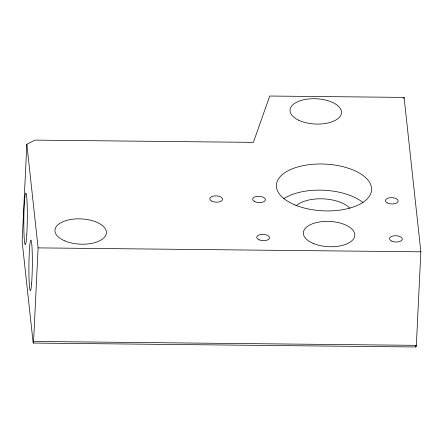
<?xml version="1.0" encoding="UTF-8"?>
<svg xmlns="http://www.w3.org/2000/svg" width="443" height="443" viewBox="0 0 443 443"><rect width="100%" height="100%" fill="white"/><g stroke="black" fill="none" stroke-linecap="round" stroke-linejoin="round"><path stroke-width="0.66" d="M26.846 144.263L22.15 241.535L33.175 343.054L415.927 346.969L416.337 345.346L420.85 251.801L404.082 97.405L269.737 96.031L253.379 142.364L34.953 140.121L26.846 144.263L38.098 247.886L33.585 341.431L33.175 343.054M403.778 98.628L404.082 97.405M38.098 247.886L420.85 251.801M33.585 341.431L416.337 345.346M415.778 345.595L415.927 346.969M283.841 198.685A47.65 23.39 2.8 0 1 362.989 202.551M295.99 205.929A30.052 14.752 2.8 0 1 323.113 198.846A30.052 14.752 2.8 0 1 349.837 208.216M31.652 283.121A25.329 1.706 -89.4 0 0 31.298 240.848A25.329 1.706 -89.4 0 0 28.911 272.135A25.329 1.706 -89.4 0 0 31.652 283.121M26.79 234.353A25.755 1.733 -89.4 0 0 26.037 193.286A25.755 1.733 -89.4 0 0 23.867 228.909A25.755 1.733 -89.4 0 0 26.79 234.353M64.767 240.887A25.755 12.642 2.8 0 0 106.143 234.253A25.755 12.642 2.8 0 0 71.107 219.423A25.755 12.642 2.8 0 0 64.767 240.887M294.589 204.771A47.65 23.39 2.8 0 0 371.14 192.5A47.65 23.39 2.8 0 0 306.323 165.062A47.65 23.39 2.8 0 0 294.589 204.771M313.173 243.423A25.755 12.642 2.8 0 0 354.555 236.795A25.755 12.642 2.8 0 0 319.514 221.96A25.755 12.642 2.8 0 0 313.173 243.423M259.166 239.857A6.44 3.162 2.8 0 0 269.516 238.201A6.44 3.162 2.8 0 0 260.755 234.491A6.44 3.162 2.8 0 0 259.166 239.857M391.939 241.214A6.44 3.162 2.8 0 0 402.283 239.558A6.44 3.162 2.8 0 0 393.522 235.848A6.44 3.162 2.8 0 0 391.939 241.214M254.714 201.648A6.44 3.162 2.8 0 0 265.307 200.336A6.44 3.162 2.8 0 0 257.018 196.371A6.44 3.162 2.8 0 0 254.714 201.648M387.481 203.005A6.44 3.162 2.8 0 0 398.074 201.692A6.44 3.162 2.8 0 0 389.785 197.728A6.44 3.162 2.8 0 0 387.481 203.005M298.565 120.175A25.755 12.642 2.8 0 0 340.938 114.931A25.755 12.642 2.8 0 0 307.78 99.071A25.755 12.642 2.8 0 0 298.565 120.175M211.881 201.211A6.44 3.162 2.8 0 0 222.475 199.898A6.44 3.162 2.8 0 0 214.185 195.933A6.44 3.162 2.8 0 0 211.881 201.211"/></g></svg>
